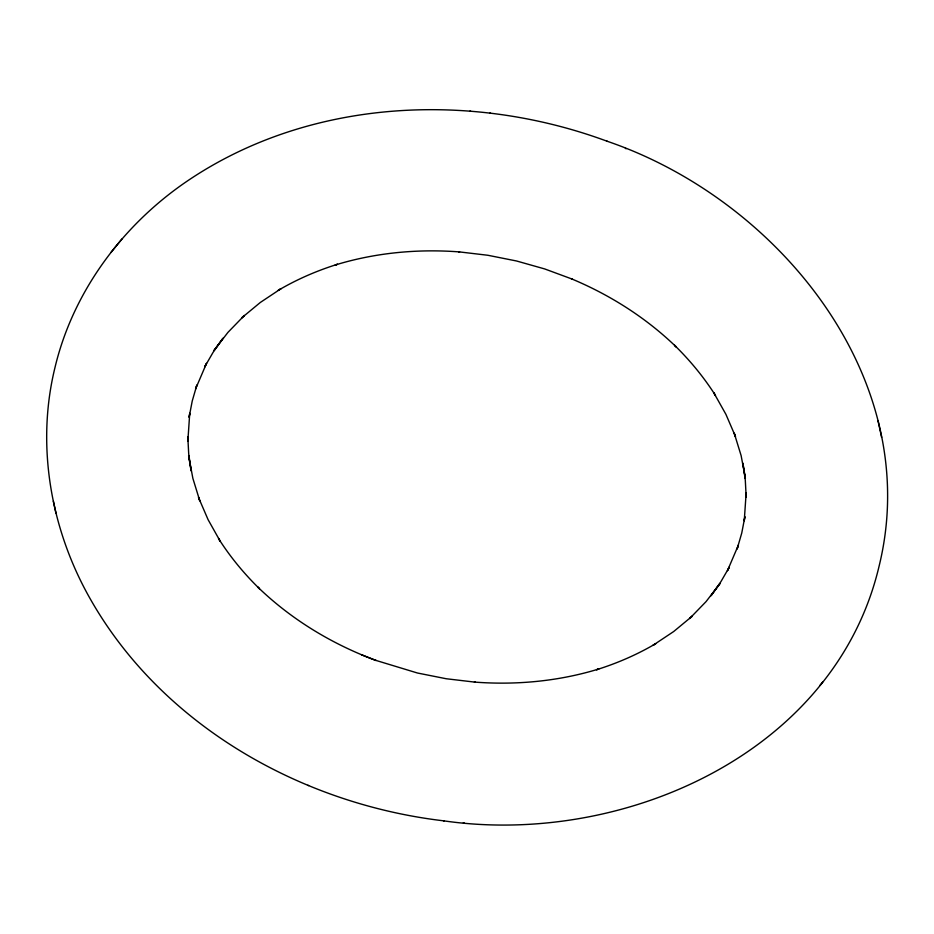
<?xml version="1.0" encoding="UTF-8"?>
<svg xmlns="http://www.w3.org/2000/svg" width="934" height="934" viewBox="0 0 934 934"><rect width="100%" height="100%" fill="white"/><g stroke="black" fill="none" stroke-linecap="round" stroke-linejoin="round"><path stroke-width="1.4" d="M607.439 141.361L606.866 141.151C472.184 91.357 312.073 98.303 190.548 178.861C124.432 222.607 73.226 290.322 54.873 367.984C35.936 445.495 50.775 529.076 89.792 598.087C161.442 725.064 300.911 803.976 443.51 820.811L444.117 820.881M443.51 820.811C622.348 846.706 834.903 753.668 879.127 566.016C925.01 378.784 777.94 199.327 606.866 141.151M121.945 238.987L111.111 252.238M819.935 685.369L822.889 681.762M469.872 111.158L470.678 111.239M463.322 822.761L464.128 822.842M489.883 113.119L490.49 113.189M375.48 660.268L417.475 673.017L446.195 678.738L475.184 682.159L474.379 682.077C516.21 685.276 558.707 681.295 598.857 668.977L596.499 669.725C617.176 663.28 637.175 654.606 655.831 643.596L653.076 645.254L673.683 631.536L692.339 616.09L689.631 618.553L706.022 601.659L720.137 583.341L710.996 595.775L720.85 581.765L729.349 567.078L727.458 570.697L738.42 545.059L737.124 548.994L741.759 533.01L744.9 516.677L744.258 520.775L746.149 492.954L746.184 497.028L745.297 480.088L742.88 463.124L745.379 478.36L741.129 455.629L734.206 433.131L735.502 436.563L725.905 414.322L713.786 392.747L715.479 395.479C703.862 377.184 689.992 360.384 674.5 345.241L676.274 346.981C646.094 317.77 610.054 294.911 571.339 278.764L572.098 279.056L544.72 268.945L516.525 260.983L487.805 255.262L458.816 251.841L459.621 251.923C417.79 248.724 375.293 252.705 335.143 265.022L337.501 264.275C316.824 270.72 296.825 279.394 278.169 290.404L280.924 288.746L260.317 302.464L241.661 317.91L244.369 315.447L227.978 332.341L213.863 350.659L223.004 338.225L213.15 352.235L204.651 366.922L206.542 363.303L195.58 388.941L196.876 385.006L192.241 400.99L189.1 417.323L189.742 413.225L187.851 441.046L187.816 436.972L188.703 453.912L191.12 470.876L188.621 455.64L192.871 478.371L199.794 500.869L198.498 497.437L208.095 519.678L220.214 541.253L218.521 538.521C230.138 556.816 244.007 573.616 259.5 588.759L257.726 587.019C291.361 619.569 332.235 644.226 376.052 660.478L361.902 654.944L362.661 655.236M625.395 148.413L626.154 148.704M307.846 785.296L308.605 785.587M881.626 437.357L877.995 420.639M53.366 501.184L56.005 513.361"/></g></svg>
